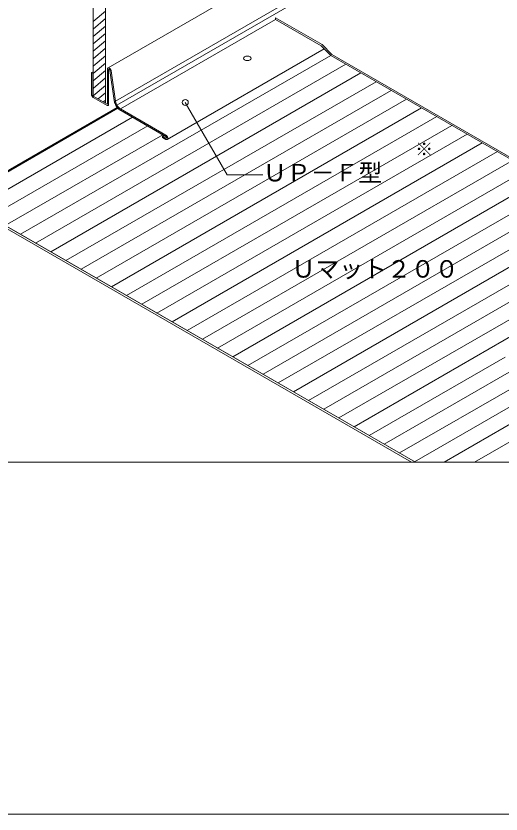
# Model space of a CAD drawing. Units: millimetres, scale not verified. Extents: x -1380 to 1380, y -955 to 955.
# Drawn here: x -313 to 93, y -955 to -286 of the extents above; entities that cross this region are included whole.
import ezdxf
from ezdxf.enums import TextEntityAlignment as Align

# ---------------------------------------------------------------- set-up
doc = ezdxf.new("R2010")
doc.units = ezdxf.units.MM
doc.header["$LTSCALE"] = 3
for name, color, linetype, lineweight in [('0-0_0', 7, 'Continuous', 18), ('0-1_WAKU', 7, 'Continuous', 18), ('0-3_BOUSUI', 1, 'Continuous', 18), ('0-4_MOJI', 7, 'Continuous', 18), ('0-5_HATCH', 9, 'Continuous', 18), ('0-6_KANAMONO', 4, 'Continuous', 18), ('0-7_BUHIN', 7, 'Continuous', 9)]:
    doc.layers.add(name, color=color, linetype=linetype, lineweight=lineweight)
doc.styles.add('ＭＳ ゴシック', font='')
doc.styles.get('ＭＳ ゴシック').set_extended_font_data('MS Gothic')

msp = doc.modelspace()

# ---------------------------------------------------------------- linework, layer by layer
at = {"layer": '0-0_0'}
msp.add_line((-54.997, -313.468), (-186.507, -389.396), dxfattribs=at)
msp.add_lwpolyline([(-900, -660), (900, -660), (900, 540), (-900, 540)], close=True, dxfattribs=at)
for points in [[(-228.449, -362.425), (-361.183, -439.059), (21.497, -660), (541.113, -660), (-49.394, -319.071), (-54.997, -313.468)], [(-187.579, -389.29), (-190.394, -387.665), (-190.394, -386.565), (-189.268, -385.915), (-226.157, -364.617)]]:
    msp.add_lwpolyline(points, dxfattribs=at)
for centre, radius, start, end in [((-219.749, -355.624), 11.042, 218.01416, 234.52586), ((-186.743, -387.87), 1.648, 239.51297, 254.04524), ((-186.92, -388.618), 0.88, 251.71404, 297.94286)]:
    msp.add_arc(centre, radius, start, end, dxfattribs=at)
at = {"layer": '0-1_WAKU'}
msp.add_lwpolyline([(-1380, -955), (1380, -955), (1380, 955), (-1380, 955)], close=True, dxfattribs=at)
at = {"layer": '0-3_BOUSUI'}
for p, q in [((-95.827, -288.762), (-95.827, -287.262)), ((-361.183, -439.059), (21.497, -660)), ((-361.183, -441.059), (18.033, -660))]:
    msp.add_line(p, q, dxfattribs=at)
for points in [[(-95.827, -287.262), (-56.878, -309.75), (-48.596, -318.031), (543.711, -660)], [(-95.827, -288.762), (-57.675, -310.79), (-49.394, -319.071), (541.113, -660)], [(-361.183, -441.059), (-361.183, -439.059), (-228.449, -362.425)]]:
    msp.add_lwpolyline(points, dxfattribs=at)
at = {"layer": '0-4_MOJI'}
for p, q in [((-171.394, -358.349), (-136.394, -418.97)), ((-136.394, -418.97), (-106.394, -418.97))]:
    msp.add_line(p, q, dxfattribs=at)
msp.add_circle((-171.394, -358.349), 2.5, dxfattribs=at)
at = {"layer": '0-5_HATCH'}
for p, q in [((-248.6, -290.572), (-238.208, -281.852)), ((-248.6, -296.789), (-238.208, -288.069)), ((-248.6, -303.006), (-238.208, -294.286)), ((-248.6, -309.223), (-238.208, -300.503)), ((-248.6, -315.44), (-238.208, -306.72)), ((-248.6, -321.657), (-238.208, -312.937)), ((-49.593, -318.872), (-309.474, -468.914)), ((-248.6, -327.874), (-238.208, -319.154)), ((-36.966, -326.246), (-296.774, -476.246)), ((-248.6, -334.091), (-238.208, -325.371)), ((-24.266, -333.578), (-284.074, -483.578)), ((-248.6, -340.308), (-238.208, -331.588)), ((-11.566, -340.911), (-271.374, -490.911)), ((-248.6, -346.525), (-238.208, -337.805)), ((-248.6, -352.742), (-238.208, -344.022)), ((1.134, -348.243), (-258.674, -498.243)), ((-244.364, -355.405), (-238.208, -350.239)), ((13.834, -355.575), (-245.974, -505.575)), ((-239.975, -357.939), (-238.208, -356.456)), ((-227.849, -363.129), (-360.274, -439.584)), ((26.534, -362.908), (-233.274, -512.908)), ((-215.592, -370.717), (-347.574, -446.917)), ((39.234, -370.24), (-220.574, -520.24)), ((-202.892, -378.049), (-334.874, -454.249)), ((51.934, -377.572), (-207.874, -527.572)), ((-190.192, -385.381), (-322.174, -461.581)), ((64.634, -384.905), (-195.174, -534.905)), ((77.334, -392.237), (-182.474, -542.237)), ((90.034, -399.57), (-169.774, -549.57)), ((102.734, -406.902), (-157.074, -556.902)), ((115.434, -414.234), (-144.374, -564.234)), ((128.134, -421.567), (-131.674, -571.567)), ((140.834, -428.899), (-118.974, -578.899)), ((153.534, -436.231), (-106.274, -586.231)), ((166.234, -443.564), (-93.574, -593.564)), ((178.934, -450.896), (-80.874, -600.896)), ((191.634, -458.228), (-68.174, -608.228)), ((204.334, -465.561), (-55.474, -615.561)), ((217.034, -472.893), (-42.774, -622.893)), ((229.734, -480.225), (-30.074, -630.225)), ((96.57, -571.772), (-17.374, -637.558)), ((99.995, -584.459), (-4.674, -644.89)), ((109.514, -593.628), (8.026, -652.222)), ((123.566, -600.18), (20.726, -659.555)), ((173.835, -600.487), (70.755, -660)), ((142.702, -603.797), (45.355, -660))]:
    msp.add_line(p, q, dxfattribs=at)
at = {"layer": '0-6_KANAMONO'}
for p, q in [((-236.116, -329.385), (25.35, -178.428)), ((-229.996, -357.169), (29.812, -207.169)), ((-228.793, -360.53), (31.045, -210.512)), ((-225.731, -363.762), (-95.827, -288.762)), ((-186.507, -389.396), (-54.997, -313.468)), ((-249.899, -333.309), (-248.6, -332.559)), ((-248.947, -333.859), (-248.6, -333.659)), ((-236.558, -330.362), (-236.558, -359.512)), ((-235.61, -360.059), (-235.61, -330.909)), ((-234.495, -331.44), (-230.934, -356.818)), ((-229.996, -357.169), (-233.557, -331.79)), ((-236.909, -359.709), (-248.6, -352.959)), ((-248.6, -354.059), (-236.909, -360.809)), ((-187.579, -385.79), (-225.731, -363.762)), ((-225.731, -364.862), (-187.579, -386.89)), ((-190.394, -386.565), (-189.268, -385.915))]:
    msp.add_line(p, q, dxfattribs=at)
for points in [[(-248.947, -352.359), (-248.947, -333.859), (-249.899, -333.309), (-249.899, -351.809)], [(-187.579, -388.19), (-190.394, -386.565), (-190.394, -387.665), (-187.579, -389.29)]]:
    msp.add_lwpolyline(points, dxfattribs=at)
for centre, radius, start, end in [((-234.938, -330.345), 1.62, 165.86539, 180.5764), ((-235.49, -330.201), 1.049, 145.14004, 166.17422), ((-235.738, -330.033), 0.75, 120.26843, 144.81701), ((-235.743, -330.039), 0.752, 95.22559, 119.68897), ((-235.723, -330.339), 1.053, 73.86419, 94.82155), ((-235.008, -330.903), 0.602, 165.86539, 180.5764), ((-235.213, -330.849), 0.39, 145.14004, 166.17422), ((-235.305, -330.787), 0.279, 120.26843, 144.81701), ((-235.307, -330.789), 0.28, 95.22559, 119.68897), ((-235.881, -330.904), 1.64, 59.51297, 74.04524), ((-235.3, -330.901), 0.391, 73.86419, 94.82155), ((-235.359, -331.111), 0.609, 59.51297, 74.04524), ((-235.504, -331.36), 0.898, 48.4431, 59.62249), ((-236.272, -331.577), 2.418, 48.4431, 59.62249), ((-235.684, -331.565), 1.171, 38.40443, 48.49452), ((-235.841, -331.691), 1.372, 30.04574, 38.43673), ((-236.757, -332.128), 3.152, 38.40443, 48.49452), ((-235.804, -331.671), 1.33, 21.42951, 30.08802), ((-235.659, -331.617), 1.175, 11.52355, 21.5775), ((-233.896, -331.282), 0.62, 189.29718, 194.75551), ((-237.181, -332.467), 3.695, 30.04574, 38.43673), ((-237.081, -332.412), 3.581, 21.42951, 30.08802), ((-236.689, -332.267), 3.163, 11.52355, 21.5775), ((-231.944, -331.365), 1.669, 189.29718, 194.75551), ((-247.813, -351.795), 2.087, 180.38937, 191.54503), ((-247.188, -351.668), 2.724, 191.52355, 201.5775), ((-246.851, -351.544), 3.084, 201.42951, 210.08802), ((-246.764, -351.496), 3.182, 210.04574, 218.43673), ((-247.13, -351.788), 2.714, 218.40443, 228.49452), ((-248.39, -352.355), 0.556, 180.38937, 191.54503), ((-248.224, -352.322), 0.726, 191.52355, 201.5775), ((-247.547, -352.263), 2.082, 228.4431, 239.62249), ((-248.134, -352.288), 0.822, 201.42951, 210.08802), ((-248.111, -352.276), 0.849, 210.04574, 218.43673), ((-248.208, -352.354), 0.724, 218.40443, 228.49452), ((-248.319, -352.48), 0.555, 228.4431, 239.62249), ((-236.718, -359.385), 0.377, 239.51297, 254.04524), ((-236.192, -359.592), 1.412, 239.51297, 254.04524), ((-236.754, -359.514), 0.242, 253.86419, 274.82155), ((-236.749, -359.583), 0.173, 275.22559, 299.68897), ((-236.751, -359.585), 0.172, 300.26843, 324.81701), ((-236.808, -359.546), 0.241, 325.14004, 346.17422), ((-236.328, -360.079), 0.907, 253.86419, 274.82155), ((-238.302, -359.261), 1.762, 348.76702, 351.80265), ((-236.311, -360.337), 0.648, 275.22559, 299.68897), ((-236.316, -360.342), 0.646, 300.26843, 324.81701), ((-236.529, -360.198), 0.904, 325.14004, 346.17422), ((-237.005, -360.073), 1.395, 345.86539, 0.5764), ((-222.842, -355.714), 8.167, 187.77234, 191.5808), ((-219.988, -355.14), 11.078, 191.52355, 201.5775), ((-218.616, -354.632), 12.54, 201.42951, 210.08802), ((-223.363, -356.263), 6.694, 187.77234, 191.5808), ((-221.024, -355.793), 9.08, 191.52355, 201.5775), ((-219.899, -355.377), 10.279, 201.42951, 210.08802), ((-218.266, -354.441), 12.939, 210.04574, 218.43673), ((-219.612, -355.22), 10.606, 210.04574, 218.43673), ((-219.752, -355.627), 11.038, 218.40443, 228.49452), ((-220.83, -356.193), 9.047, 218.40443, 228.49452), ((-221.449, -357.557), 8.468, 228.4431, 239.62249), ((-222.221, -357.775), 6.941, 228.4431, 239.62249), ((-188.807, -387.885), 2.429, 48.4431, 59.62249), ((-188.035, -387.668), 0.902, 48.4431, 59.62249), ((-188.216, -387.874), 1.176, 38.40443, 48.49452), ((-188.374, -388), 1.379, 30.04574, 38.43673), ((-189.294, -388.439), 3.167, 38.40443, 48.49452), ((-188.337, -387.98), 1.336, 21.42951, 30.08802), ((-187.415, -387.925), 0.392, 325.14004, 346.17422), ((-188.191, -387.926), 1.18, 11.52355, 21.5775), ((-187.621, -387.871), 0.605, 345.86539, 0.5764), ((-187.92, -387.871), 0.904, 0.38937, 11.54503), ((-189.721, -388.78), 3.712, 30.04574, 38.43673), ((-189.62, -388.725), 3.598, 21.42951, 30.08802), ((-189.227, -388.579), 3.178, 11.52355, 21.5775), ((-188.498, -388.431), 2.434, 0.38937, 11.54503), ((-186.743, -387.87), 1.648, 239.51297, 254.04524), ((-187.268, -387.662), 0.612, 239.51297, 254.04524), ((-187.327, -387.873), 0.393, 253.86419, 274.82155), ((-187.32, -387.985), 0.281, 275.22559, 299.68897), ((-186.902, -388.438), 1.058, 253.86419, 274.82155), ((-187.322, -387.987), 0.28, 300.26843, 324.81701), ((-186.882, -388.739), 0.756, 275.22559, 299.68897), ((-186.887, -388.745), 0.753, 300.26843, 324.81701), ((-187.136, -388.577), 1.054, 325.14004, 346.17422), ((-187.691, -388.431), 1.628, 345.86539, 0.5764)]:
    msp.add_arc(centre, radius, start, end, dxfattribs=at)
msp.add_ellipse((-119.438, -321.341), major_axis=(-3.184, 0), ratio=0.57735, dxfattribs=at)
at = {"layer": '0-7_BUHIN'}
msp.add_lwpolyline([(-248.6, -352.959), (-248.6, 96.941), (-238.208, 90.941), (-238.208, -358.959)], close=True, dxfattribs=at)

# ---------------------------------------------------------------- texts
at = {"layer": '0-4_MOJI', "style": 'ＭＳ ゴシック'}
for s, height, p in [('※', 11, (21.174, -406.256)), ('ＵＰ－Ｆ型', 14.66, (-106.394, -428.97)), ('Ｕマット２００', 14.66, (-82.425, -509.602))]:
    msp.add_text(s, height=height, dxfattribs=at).set_placement(p, align=Align.BOTTOM_LEFT)

doc.saveas('drawing.dxf')
